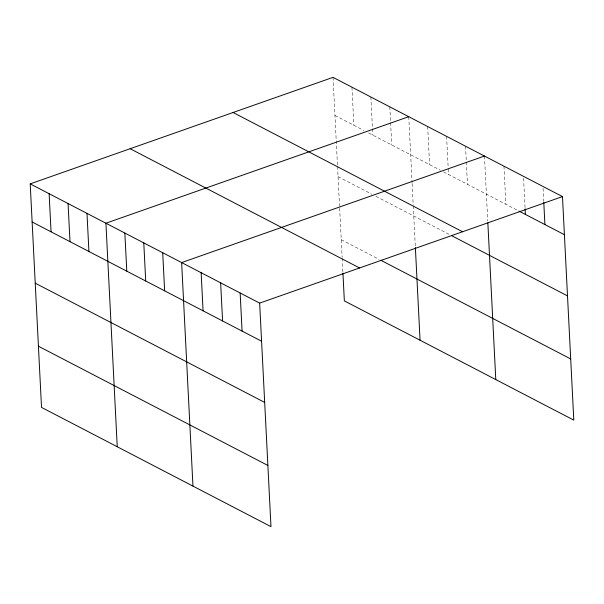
<?xml version="1.0" encoding="UTF-8"?>
<svg xmlns="http://www.w3.org/2000/svg" width="604" height="604" viewBox="0 0 604 604"><rect width="100%" height="100%" fill="white"/><g stroke="black" fill="none" stroke-linecap="round" stroke-linejoin="round"><path stroke-width="0.45" stroke-dasharray="3.02 2.27" d="M334.948 115.455L363.759 130.426M368.697 132.993L440.301 170.2M443.593 171.913L518.089 210.63M338.051 176.647L371.8 194.186M375.914 196.323L449.988 234.82M341.245 239.69L379.108 259.365M543.064 188.312L543.728 201.328M523.562 178.18L525.072 207.919M503.962 166.183L505.895 204.288M484.461 156.051L487.753 221.041M465.533 146.213L466.288 161.079M466.333 162.015L467.458 184.318M446.598 136.376L448.198 167.972M448.251 168.901L448.53 174.481M427.67 126.538L429.603 164.643M408.742 116.7L412.079 182.619M412.124 183.548L413.204 204.869M413.257 205.798L415.318 246.591M389.814 106.863L390.561 121.729M390.614 122.665L391.739 144.968M370.879 97.025L372.811 135.13M351.951 87.187L353.884 125.292M333.023 77.35L337.485 165.519M337.538 166.447L339.554 206.319M339.644 208.169L342.136 257.312M342.181 258.24L342.891 272.147"/><path stroke-width="0.91" d="M30.2 183.873L259.652 303.117L270.977 526.65L41.525 407.406L30.2 183.873L333.023 77.35L562.475 196.594L573.8 420.127L344.348 300.883L342.936 273.068M408.742 116.7L105.919 223.223L117.244 446.756M484.461 156.051L181.638 262.574L192.963 486.107M259.652 303.117L562.475 196.594M518.896 211.045L564.408 234.699M233.091 112.503L462.543 231.747M451.633 235.673L567.503 295.892M380.754 260.226L570.697 358.935M130.132 148.72L359.584 267.965M32.133 221.978L261.585 341.222M35.228 283.17L264.688 402.415M38.422 346.213L267.882 465.457M543.774 202.257L544.906 224.56M525.118 208.848L525.397 214.428M487.851 222.899L495.786 379.584M415.371 247.519L420.067 340.233M240.15 292.978L242.083 331.083M220.649 282.846L222.582 320.951M201.147 272.706L203.072 310.811M162.71 252.736L164.643 290.841M143.782 242.899L145.707 281.003M124.847 233.061L126.78 271.166M86.991 213.386L88.924 251.491M68.063 203.548L69.989 241.653M49.128 193.71L51.061 231.815"/></g></svg>
